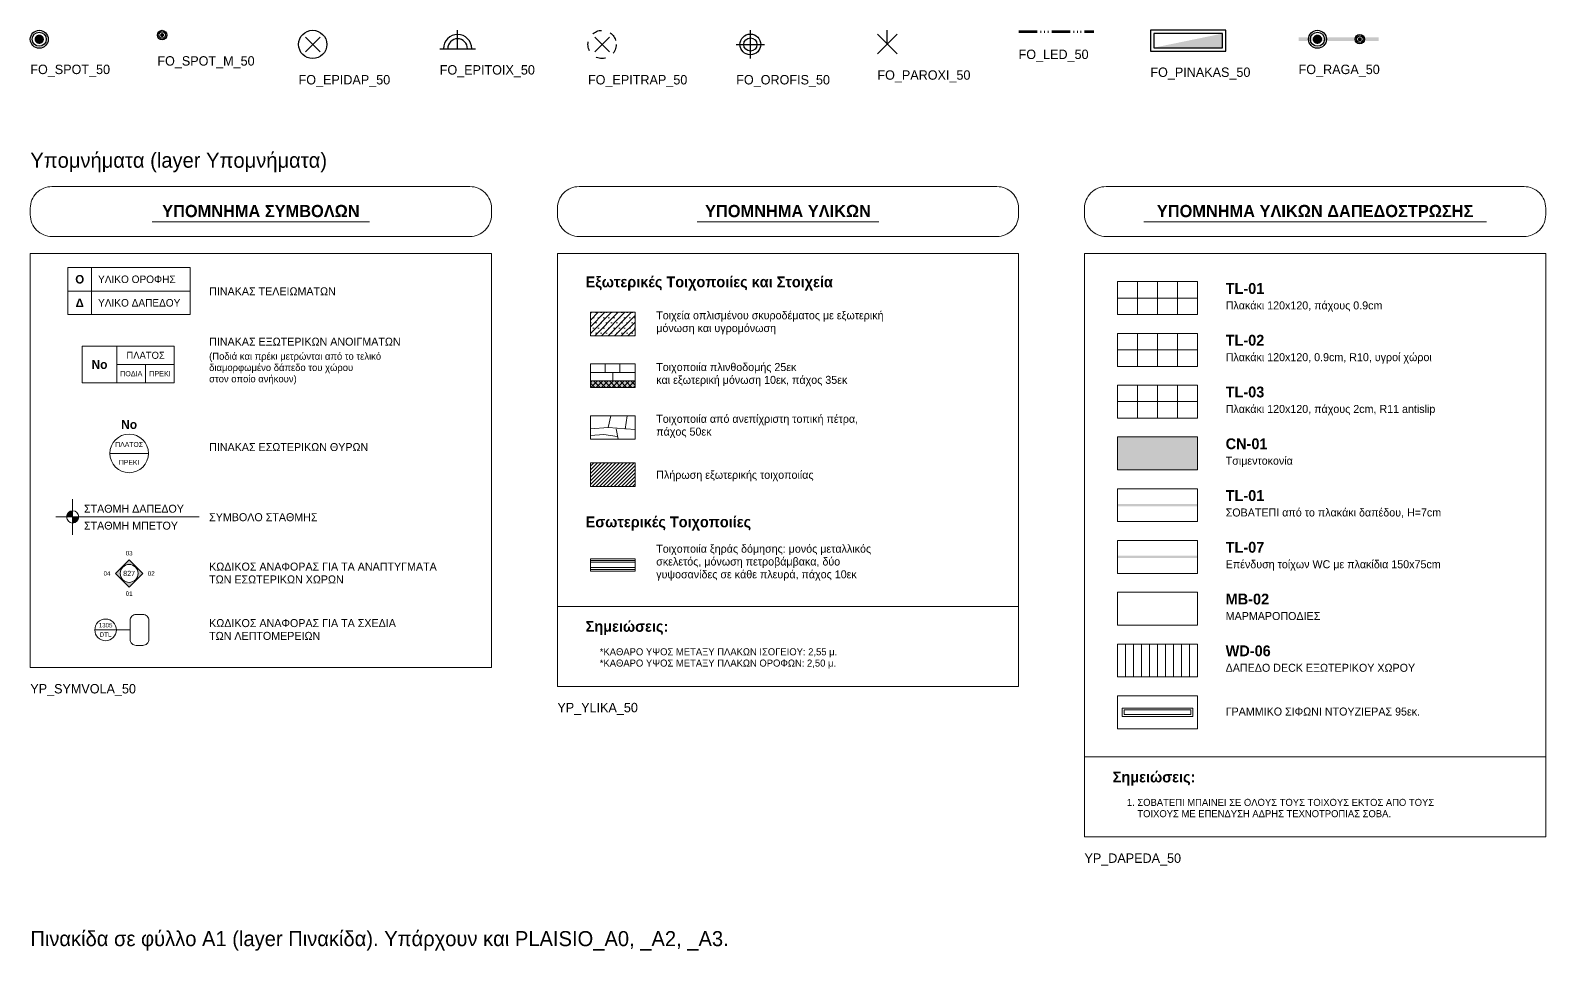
# Model space of a CAD drawing. Extents: x 0 to 269, y -106 to 0.
# Drawn here: x 46.35 to 62.45, y -20.09 to -10.31 of the extents above; entities that cross this region are included whole.
import ezdxf
from ezdxf.enums import TextEntityAlignment as Align

# ---------------------------------------------------------------- set-up
doc = ezdxf.new("R2010")
doc.units = 0
doc.linetypes.add('KIT_DASH', pattern=[0.15, 0.1, -0.05])
doc.layers.add('KIT-Οδηγίες', color=140, linetype='Continuous', plot=False)
doc.layers.add('Υπομνήματα', color=61, linetype='Continuous', lineweight=18)
doc.layers.add('Φωτισμός', color=12, linetype='Continuous', lineweight=25)
doc.styles.add('KIT', font='Commissioner-Regular.ttf')
doc.styles.add('KIT-B', font='Commissioner-Bold.ttf')

# ---------------------------------------------------------------- blocks, each defined once
blk = doc.blocks.new('FO_SPOT_50')
blk.add_hatch(color=256).paths.add_polyline_path([(-0.05, 0, 1), (0.05, 0, 1)])
for radius in [0.095, 0.075]:
    blk.add_circle((0, 0), radius)
blk = doc.blocks.new('FO_SPOT_M_50')
blk.add_hatch(color=256).paths.add_polyline_path([(-0.021, 0, 1), (0.021, 0, 1)])
for radius in [0.05, 0.035]:
    blk.add_circle((0, 0), radius)
blk = doc.blocks.new('FO_EPIDAP_50')
for p, q in [((-0.078, -0.078), (0.078, 0.078)), ((-0.078, 0.078), (0.078, -0.078))]:
    blk.add_line(p, q)
blk.add_circle((0, 0), 0.15)
blk = doc.blocks.new('FO_EPITOIX_50')
for p, q in [((0, 0), (0, 0.195)), ((-0.19, 0), (0.19, 0))]:
    blk.add_line(p, q)
for radius in [0.15, 0.105]:
    blk.add_arc((0, 0), radius, 0, 180)
blk = doc.blocks.new('FO_EPITRAP_50')
for p, q in [((-0.078, -0.078), (0.078, 0.078)), ((-0.078, 0.078), (0.078, -0.078))]:
    blk.add_line(p, q)
at = {"linetype": 'KIT_DASH', "ltscale": 0.6}
blk.add_circle((0, 0), 0.15, dxfattribs=at)
blk = doc.blocks.new('FO_OROFIS_50')
for p, q in [((-0.15, 0), (0.15, 0)), ((0, -0.15), (0, 0.15))]:
    blk.add_line(p, q)
for radius in [0.11, 0.07]:
    blk.add_circle((0, 0), radius)
blk = doc.blocks.new('FO_PAROXI_50')
for p, q in [((-0.105, -0.105), (0.105, 0.105)), ((-0.105, 0.105), (0.105, -0.105)), ((0, 0), (0, 0.145))]:
    blk.add_line(p, q)
blk = doc.blocks.new('FO_LED_50')
for points in [[(-0.4, -0.015), (-0.2, -0.015), (-0.2, 0.015), (-0.4, 0.015)], [(-0.05, -0.015), (0.15, -0.015), (0.15, 0.015), (-0.05, 0.015)], [(0.3, -0.015), (0.4, -0.015), (0.4, 0.015), (0.3, 0.015)]]:
    blk.add_hatch(color=256).paths.add_polyline_path(points)
at = {"lineweight": 9}
for p, q in [((-0.1625, -0.0105), (-0.1625, 0.0105)), ((-0.125, -0.0105), (-0.125, 0.0105)), ((-0.0875, -0.0105), (-0.0875, 0.0105)), ((0.1875, -0.0105), (0.1875, 0.0105)), ((0.225, -0.0105), (0.225, 0.0105)), ((0.2625, -0.0105), (0.2625, 0.0105))]:
    blk.add_line(p, q, dxfattribs=at)
blk = doc.blocks.new('FO_PINAKAS_50')
blk.add_hatch(color=256).paths.add_polyline_path([(-0.365, -0.075), (0.365, -0.075), (0.365, 0.075)])
for points in [[(-0.4, -0.11), (0.4, -0.11), (0.4, 0.11), (-0.4, 0.11)], [(-0.365, -0.075), (0.365, -0.075), (0.365, 0.075), (-0.365, 0.075)]]:
    blk.add_lwpolyline(points, close=True)
blk = doc.blocks.new('FO_RAGA_50')
for points in [[(-0.425, -0.02), (0.425, -0.02), (0.425, 0.02), (-0.425, 0.02)], [(-0.275, 0, 1), (-0.175, 0, 1)], [(0.204, 0, 1), (0.246, 0, 1)]]:
    blk.add_hatch(color=256).paths.add_polyline_path(points)
for centre, radius in [((-0.225, 0), 0.095), ((-0.225, 0), 0.075), ((0.225, 0), 0.05), ((0.225, 0), 0.035)]:
    blk.add_circle(centre, radius)
blk = doc.blocks.new('YP_SYMVOLA_50')
for points in [[(0.45, -3.51), (0.45, -3.445, 0.4142136), (0.385, -3.51)], [(0.45, -3.51), (0.45, -3.575, 0.4142136), (0.515, -3.51)]]:
    blk.add_hatch(color=256).paths.add_polyline_path(points)
h = blk.add_hatch(color=256)
h.paths.add_polyline_path([(1.195, -4.11), (1.05, -3.965), (0.905, -4.11), (1.05, -4.255)])
h.paths.add_polyline_path([(0.955, -4.11, 1), (1.145, -4.11, 1)], flags=16)
for p, q in [((1.2963, -0.3744), (3.6037, -0.3744)), ((0.65, -1.36), (0.65, -0.86)), ((0.4, -1.11), (1.7, -1.11)), ((0.92, -2.085), (0.92, -1.695)), ((0.92, -1.89), (1.53, -1.89)), ((1.225, -2.085), (1.225, -1.89)), ((0.845, -2.835), (1.255, -2.835)), ((0.45, -3.7), (0.45, -3.32)), ((0.27, -3.51), (1.7929, -3.51)), ((0.685, -4.71), (0.915, -4.71)), ((0.915, -4.71), (1.06, -4.71))]:
    blk.add_line(p, q)
for points in [[(0.23, -0.53), (4.67, -0.53, 0.4142136), (4.9, -0.3), (4.9, -0.23, 0.4142136), (4.67, 0), (0.23, 0, 0.4142136), (0, -0.23), (0, -0.3, 0.4142136)], [(1.125, -4.875), (1.195, -4.875, 0.4142136), (1.26, -4.81), (1.26, -4.61, 0.4142136), (1.195, -4.545), (1.125, -4.545, 0.4142136), (1.06, -4.61), (1.06, -4.81, 0.4142136)]]:
    blk.add_lwpolyline(points, format="xyb", close=True)
for points in [[(0, -5.11), (4.9, -5.11), (4.9, -0.71), (0, -0.71)], [(0.4, -1.36), (1.7, -1.36), (1.7, -0.86), (0.4, -0.86)], [(0.55, -2.085), (1.53, -2.085), (1.53, -1.695), (0.55, -1.695)], [(1.195, -4.11), (1.05, -3.965), (0.905, -4.11), (1.05, -4.255)]]:
    blk.add_lwpolyline(points, close=True)
for centre, radius in [((1.05, -2.835), 0.205), ((0.45, -3.51), 0.065), ((1.05, -4.11), 0.095), ((0.8, -4.71), 0.115)]:
    blk.add_circle(centre, radius)
at = {"style": 'KIT-B'}
for s, height, p in [('ΥΠΟΜΝΗΜΑ ΣΥΜΒΟΛΩΝ', 0.13, (2.45, -0.325)), ('No', 0.095, (1.05, -2.575))]:
    blk.add_text(s, height=height, dxfattribs=at).set_placement(p, align=Align.CENTER)
for s, height, style, p in [('Ο', 0.09, 'KIT-B', (0.525, -0.985)), ('Δ', 0.09, 'KIT-B', (0.525, -1.235)), ('ΠΛΑΤΟΣ', 0.075, 'KIT', (1.225, -1.7925)), ('No', 0.095, 'KIT-B', (0.735, -1.89)), ('ΠΟΔΙΑ', 0.055, 'KIT', (1.0725, -1.9875)), ('ΠΡΕΚΙ', 0.055, 'KIT', (1.3775, -1.9875)), ('ΠΛΑΤΟΣ', 0.0525, 'KIT', (1.05, -2.74)), ('ΠΡΕΚΙ', 0.0525, 'KIT', (1.05, -2.93)), ('03', 0.0475, 'KIT', (1.05, -3.895)), ('04', 0.0475, 'KIT', (0.815, -4.11)), ('827', 0.055, 'KIT', (1.05, -4.11)), ('02', 0.0475, 'KIT', (1.285, -4.11)), ('01', 0.0475, 'KIT', (1.05, -4.325)), ('1305', 0.0475, 'KIT', (0.8, -4.66)), ('DTL', 0.0475, 'KIT', (0.8, -4.76))]:
    blk.add_text(s, height=height, dxfattribs=dict(style=style)).set_placement(p, align=Align.MIDDLE_CENTER)
at = {"style": 'KIT'}
for s, p in [('ΥΛΙΚΟ ΟΡΟΦΗΣ', (0.72, -0.985)), ('ΥΛΙΚΟ ΔΑΠΕΔΟΥ', (0.72, -1.235))]:
    blk.add_text(s, height=0.08, dxfattribs=at).set_placement(p, align=Align.MIDDLE_LEFT)
for s, height, p in [('ΠΙΝΑΚΑΣ ΤΕΛΕΙΩΜΑΤΩΝ', 0.085, (1.9, -1.155)), ('ΠΙΝΑΚΑΣ ΕΞΩΤΕΡΙΚΩΝ ΑΝΟΙΓΜΑΤΩΝ', 0.085, (1.9, -1.69)), ('(Ποδιά και πρέκι μετρώνται από το τελικό', 0.075, (1.9, -1.84)), ('διαμορφωμένο δάπεδο του χώρου', 0.075, (1.9, -1.96)), ('στον οποίο ανήκουν)', 0.075, (1.9, -2.08)), ('ΠΙΝΑΚΑΣ ΕΣΩΤΕΡΙΚΩΝ ΘΥΡΩΝ', 0.085, (1.9, -2.81)), ('ΣΤΑΘΜΗ ΔΑΠΕΔΟΥ', 0.085, (0.57, -3.465)), ('ΣΥΜΒΟΛΟ ΣΤΑΘΜΗΣ', 0.085, (1.9, -3.555)), ('ΣΤΑΘΜΗ ΜΠΕΤΟΥ', 0.085, (0.57, -3.645)), ('ΚΩΔΙΚΟΣ ΑΝΑΦΟΡΑΣ ΓΙΑ ΤΑ ΑΝΑΠΤΥΓΜΑΤΑ', 0.085, (1.9, -4.08)), ('ΤΩΝ ΕΣΩΤΕΡΙΚΩΝ ΧΩΡΩΝ', 0.085, (1.9, -4.216)), ('ΚΩΔΙΚΟΣ ΑΝΑΦΟΡΑΣ ΓΙΑ ΤΑ ΣΧΕΔΙΑ', 0.085, (1.9, -4.68)), ('ΤΩΝ ΛΕΠΤΟΜΕΡΕΙΩΝ', 0.085, (1.9, -4.816))]:
    blk.add_text(s, height=height, dxfattribs=at).set_placement(p)
blk = doc.blocks.new('YP_YLIKA_50')
h = blk.add_hatch()
h.set_pattern_fill('ANSI31', color=252, scale=0.015748)
h.paths.add_polyline_path([(0.35, -1.585), (0.825, -1.585), (0.825, -1.335), (0.35, -1.335)])
h = blk.add_hatch()
h.set_pattern_fill('DOTS', color=252, scale=0.034646)
h.paths.add_polyline_path([(0.35, -1.585), (0.825, -1.585), (0.825, -1.335), (0.35, -1.335)])
at = {"true_color": 0xf8f6b0}
blk.add_hatch(color=256, dxfattribs=at).paths.add_polyline_path([(0.35, -2.135), (0.825, -2.135), (0.825, -2.065), (0.35, -2.065)])
h = blk.add_hatch()
h.set_pattern_fill('ANSI37', color=252, scale=0.0125984)
h.paths.add_polyline_path([(0.35, -2.135), (0.825, -2.135), (0.825, -2.065), (0.35, -2.065)])
h = blk.add_hatch()
h.set_pattern_fill('ANSI31', color=252, scale=0.0086614)
h.paths.add_polyline_path([(0.35, -3.185), (0.825, -3.185), (0.825, -2.935), (0.35, -2.935)])
for p, q in [((1.4863, -0.3744), (3.4137, -0.3744)), ((0.35, -2.065), (0.825, -2.065)), ((0, -4.46), (4.9, -4.46))]:
    blk.add_line(p, q)
at = {"color": 252}
for p, q in [((0.5068, -1.975), (0.5068, -1.885)), ((0.6635, -1.975), (0.6635, -1.885)), ((0.35, -1.975), (0.825, -1.975)), ((0.5875, -2.065), (0.5875, -1.975)), ((0.35, -3.9732), (0.825, -3.9732)), ((0.35, -3.9914), (0.825, -3.9914)), ((0.35, -4.0486), (0.825, -4.0486)), ((0.35, -4.0668), (0.825, -4.0668))]:
    blk.add_line(p, q, dxfattribs=at)
blk.add_lwpolyline([(0.23, -0.53), (4.67, -0.53, 0.4142136), (4.9, -0.3), (4.9, -0.23, 0.4142136), (4.67, 0), (0.23, 0, 0.4142136), (0, -0.23), (0, -0.3, 0.4142136)], format="xyb", close=True)
for points in [[(0, -5.31), (4.9, -5.31), (4.9, -0.71), (0, -0.71)], [(0.35, -1.585), (0.825, -1.585), (0.825, -1.335), (0.35, -1.335)], [(0.35, -2.135), (0.825, -2.135), (0.825, -1.885), (0.35, -1.885)], [(0.35, -2.685), (0.825, -2.685), (0.825, -2.435), (0.35, -2.435)], [(0.35, -3.185), (0.825, -3.185), (0.825, -2.935), (0.35, -2.935)], [(0.35, -4.085), (0.825, -4.085), (0.825, -3.955), (0.35, -3.955)]]:
    blk.add_lwpolyline(points, close=True)
for points in [[(0.35, -2.5725), (0.54, -2.56), (0.825, -2.58)], [(0.54, -2.56), (0.5685, -2.435)], [(0.6445, -2.685), (0.6255, -2.575)], [(0.7205, -2.5775), (0.7395, -2.435)], [(0.35, -2.645), (0.4925, -2.635), (0.635, -2.655)]]:
    blk.add_lwpolyline(points, dxfattribs=at)
at = {"style": 'KIT-B'}
blk.add_text('ΥΠΟΜΝΗΜΑ ΥΛΙΚΩΝ', height=0.13, dxfattribs=at).set_placement((2.45, -0.325), align=Align.CENTER)
for s, height, style, p in [('Εξωτερικές Τοιχοποιίες και Στοιχεία', 0.115, 'KIT-B', (0.3, -1.07)), ('Τοιχεία οπλισμένου σκυροδέματος με εξωτερική', 0.085, 'KIT', (1.05, -1.41)), ('μόνωση και υγρομόνωση', 0.085, 'KIT', (1.05, -1.546)), ('Τοιχοποιία πλινθοδομής 25εκ', 0.085, 'KIT', (1.05, -1.96)), ('και εξωτερική μόνωση 10εκ, πάχος 35εκ', 0.085, 'KIT', (1.05, -2.096)), ('Τοιχοποιία από ανεπίχριστη τοπική πέτρα,', 0.085, 'KIT', (1.05, -2.51)), ('πάχος 50εκ', 0.085, 'KIT', (1.05, -2.646)), ('Πλήρωση εξωτερικής τοιχοποιίας', 0.085, 'KIT', (1.05, -3.105)), ('Εσωτερικές Τοιχοποιίες', 0.115, 'KIT-B', (0.3, -3.62)), ('Τοιχοποιία ξηράς δόμησης: μονός μεταλλικός', 0.085, 'KIT', (1.05, -3.89)), ('σκελετός, μόνωση πετροβάμβακα, δύο', 0.085, 'KIT', (1.05, -4.026)), ('γυψοσανίδες σε κάθε πλευρά, πάχος 10εκ', 0.085, 'KIT', (1.05, -4.162)), ('Σημειώσεις:', 0.115, 'KIT-B', (0.3, -4.73)), ('*ΚΑΘΑΡΟ ΥΨΟΣ ΜΕΤΑΞΥ ΠΛΑΚΩΝ ΙΣΟΓΕΙΟΥ: 2,55 μ.', 0.075, 'KIT', (0.45, -4.98)), ('*ΚΑΘΑΡΟ ΥΨΟΣ ΜΕΤΑΞΥ ΠΛΑΚΩΝ ΟΡΟΦΩΝ: 2,50 μ.', 0.075, 'KIT', (0.45, -5.1))]:
    blk.add_text(s, height=height, dxfattribs=dict(style=style)).set_placement(p)
blk = doc.blocks.new('YP_DAPEDA_50')
at = {"true_color": 0xc8c8cb}
blk.add_hatch(color=256, dxfattribs=at).paths.add_polyline_path([(0.35, -3.01), (1.2, -3.01), (1.2, -2.66), (0.35, -2.66)])
at = {"true_color": 0xff7f00}
blk.add_hatch(color=256, dxfattribs=at).paths.add_polyline_path([(0.35, -3.3975), (1.2, -3.3975), (1.2, -3.3725), (0.35, -3.3725)])
at = {"true_color": 0xffbf00}
blk.add_hatch(color=256, dxfattribs=at).paths.add_polyline_path([(0.35, -3.9475), (1.2, -3.9475), (1.2, -3.9225), (0.35, -3.9225)])
for p, q in [((0.63, -0.3744), (4.27, -0.3744)), ((0, -6.06), (4.9, -6.06))]:
    blk.add_line(p, q)
at = {"color": 252}
for p, q in [((0.5625, -1.36), (0.5625, -1.01)), ((0.775, -1.36), (0.775, -1.01)), ((0.9875, -1.36), (0.9875, -1.01)), ((0.35, -1.185), (1.2, -1.185)), ((0.5625, -1.91), (0.5625, -1.56)), ((0.775, -1.91), (0.775, -1.56)), ((0.9875, -1.91), (0.9875, -1.56)), ((0.35, -1.735), (1.2, -1.735)), ((0.5625, -2.46), (0.5625, -2.11)), ((0.775, -2.46), (0.775, -2.11)), ((0.9875, -2.46), (0.9875, -2.11)), ((0.35, -2.285), (1.2, -2.285)), ((0.435, -5.21), (0.435, -4.86)), ((0.52, -5.21), (0.52, -4.86)), ((0.605, -5.21), (0.605, -4.86)), ((0.69, -5.21), (0.69, -4.86)), ((0.775, -5.21), (0.775, -4.86)), ((0.86, -5.21), (0.86, -4.86)), ((0.945, -5.21), (0.945, -4.86)), ((1.03, -5.21), (1.03, -4.86)), ((1.115, -5.21), (1.115, -4.86))]:
    blk.add_line(p, q, dxfattribs=at)
blk.add_lwpolyline([(0.23, -0.53), (4.67, -0.53, 0.4142136), (4.9, -0.3), (4.9, -0.23, 0.4142136), (4.67, 0), (0.23, 0, 0.4142136), (0, -0.23), (0, -0.3, 0.4142136)], format="xyb", close=True)
for points in [[(0, -6.91), (4.9, -6.91), (4.9, -0.71), (0, -0.71)], [(0.35, -1.36), (1.2, -1.36), (1.2, -1.01), (0.35, -1.01)], [(0.35, -1.91), (1.2, -1.91), (1.2, -1.56), (0.35, -1.56)], [(0.35, -2.46), (1.2, -2.46), (1.2, -2.11), (0.35, -2.11)], [(0.35, -3.01), (1.2, -3.01), (1.2, -2.66), (0.35, -2.66)], [(0.35, -3.56), (1.2, -3.56), (1.2, -3.21), (0.35, -3.21)], [(0.35, -4.11), (1.2, -4.11), (1.2, -3.76), (0.35, -3.76)], [(0.35, -4.66), (1.2, -4.66), (1.2, -4.31), (0.35, -4.31)], [(0.35, -5.21), (1.2, -5.21), (1.2, -4.86), (0.35, -4.86)], [(0.35, -5.76), (1.2, -5.76), (1.2, -5.41), (0.35, -5.41)]]:
    blk.add_lwpolyline(points, close=True)
for points in [[(0.4, -5.63), (1.15, -5.63), (1.15, -5.54), (0.4, -5.54)], [(0.42, -5.61), (1.13, -5.61), (1.13, -5.56), (0.42, -5.56)]]:
    blk.add_lwpolyline(points, close=True, dxfattribs=at)
at = {"style": 'KIT-B'}
blk.add_text('ΥΠΟΜΝΗΜΑ ΥΛΙΚΩΝ ΔΑΠΕΔΟΣΤΡΩΣΗΣ', height=0.13, dxfattribs=at).set_placement((2.45, -0.325), align=Align.CENTER)
for s, height, style, p in [('TL-01', 0.115, 'KIT-B', (1.5, -1.14)), ('Πλακάκι 120x120, πάχους 0.9cm', 0.085, 'KIT', (1.5, -1.305)), ('TL-02', 0.115, 'KIT-B', (1.5, -1.69)), ('Πλακάκι 120x120, 0.9cm, R10, υγροί χώροι', 0.085, 'KIT', (1.5, -1.855)), ('TL-03', 0.115, 'KIT-B', (1.5, -2.24)), ('Πλακάκι 120x120, πάχους 2cm, R11 antislip', 0.085, 'KIT', (1.5, -2.405)), ('CN-01', 0.115, 'KIT-B', (1.5, -2.79)), ('Τσιμεντοκονία', 0.085, 'KIT', (1.5, -2.955)), ('TL-01', 0.115, 'KIT-B', (1.5, -3.34)), ('ΣΟΒΑΤΕΠΙ από το πλακάκι δαπέδου, H=7cm', 0.085, 'KIT', (1.5, -3.505)), ('TL-07', 0.115, 'KIT-B', (1.5, -3.89)), ('Επένδυση τοίχων WC με πλακίδια 150x75cm', 0.085, 'KIT', (1.5, -4.055)), ('MB-02', 0.115, 'KIT-B', (1.5, -4.44)), ('ΜΑΡΜΑΡΟΠΟΔΙΕΣ', 0.085, 'KIT', (1.5, -4.605)), ('WD-06', 0.115, 'KIT-B', (1.5, -4.99)), ('ΔΑΠΕΔΟ DECK ΕΞΩΤΕΡΙΚΟΥ ΧΩΡΟΥ', 0.085, 'KIT', (1.5, -5.155)), ('ΓΡΑΜΜΙΚΟ ΣΙΦΩΝΙ ΝΤΟΥΖΙΕΡΑΣ 95εκ.', 0.085, 'KIT', (1.5, -5.62)), ('Σημειώσεις:', 0.115, 'KIT-B', (0.3, -6.33)), ('1. ΣΟΒΑΤΕΠΙ ΜΠΑΙΝΕΙ ΣΕ ΟΛΟΥΣ ΤΟΥΣ ΤΟΙΧΟΥΣ ΕΚΤΟΣ ΑΠΟ ΤΟΥΣ', 0.075, 'KIT', (0.45, -6.58)), ('    ΤΟΙΧΟΥΣ ΜΕ ΕΠΕΝΔΥΣΗ ΑΔΡΗΣ ΤΕΧΝΟΤΡΟΠΙΑΣ ΣΟΒΑ.', 0.075, 'KIT', (0.45, -6.7))]:
    blk.add_text(s, height=height, dxfattribs=dict(style=style)).set_placement(p)

msp = doc.modelspace()

# ---------------------------------------------------------------- block references
at = {"layer": 'Υπομνήματα'}
for name, p in [('YP_SYMVOLA_50', (46.35, -11.971)), ('YP_YLIKA_50', (51.95, -11.971)), ('YP_DAPEDA_50', (57.55, -11.971))]:
    msp.add_blockref(name, p, dxfattribs=at)
at = {"layer": 'Φωτισμός'}
for name, p in [('FO_SPOT_50', (46.445, -10.406)), ('FO_SPOT_M_50', (47.75, -10.361)), ('FO_EPIDAP_50', (49.35, -10.461)), ('FO_EPITOIX_50', (50.89, -10.506)), ('FO_EPITRAP_50', (52.425, -10.461)), ('FO_OROFIS_50', (54, -10.461)), ('FO_PAROXI_50', (55.455, -10.456)), ('FO_LED_50', (57.25, -10.326)), ('FO_PINAKAS_50', (58.65, -10.421)), ('FO_RAGA_50', (60.25, -10.406))]:
    msp.add_blockref(name, p, dxfattribs=at)

# ---------------------------------------------------------------- texts
at = {"layer": 'KIT-Οδηγίες', "style": 'KIT'}
for s, height, p in [('FO_SPOT_M_50', 0.1, (47.7, -10.686)), ('FO_LED_50', 0.1, (56.85, -10.616)), ('FO_SPOT_50', 0.1, (46.35, -10.776)), ('FO_EPIDAP_50', 0.1, (49.2, -10.886)), ('FO_EPITOIX_50', 0.1, (50.7, -10.781)), ('FO_EPITRAP_50', 0.1, (52.275, -10.886)), ('FO_OROFIS_50', 0.1, (53.85, -10.886)), ('FO_PAROXI_50', 0.1, (55.35, -10.836)), ('FO_PINAKAS_50', 0.1, (58.25, -10.806)), ('FO_RAGA_50', 0.1, (59.825, -10.776)), ('Υπομνήματα (layer Υπομνήματα)', 0.16, (46.35, -11.771)), ('YP_SYMVOLA_50', 0.1, (46.35, -17.356)), ('YP_YLIKA_50', 0.1, (51.95, -17.556)), ('YP_DAPEDA_50', 0.1, (57.55, -19.156)), ('Πινακίδα σε φύλλο A1 (layer Πινακίδα). Υπάρχουν και PLAISIO_A0, _A2, _A3.', 0.16, (46.35, -20.041))]:
    msp.add_text(s, height=height, dxfattribs=at).set_placement(p)

doc.saveas('drawing.dxf')
